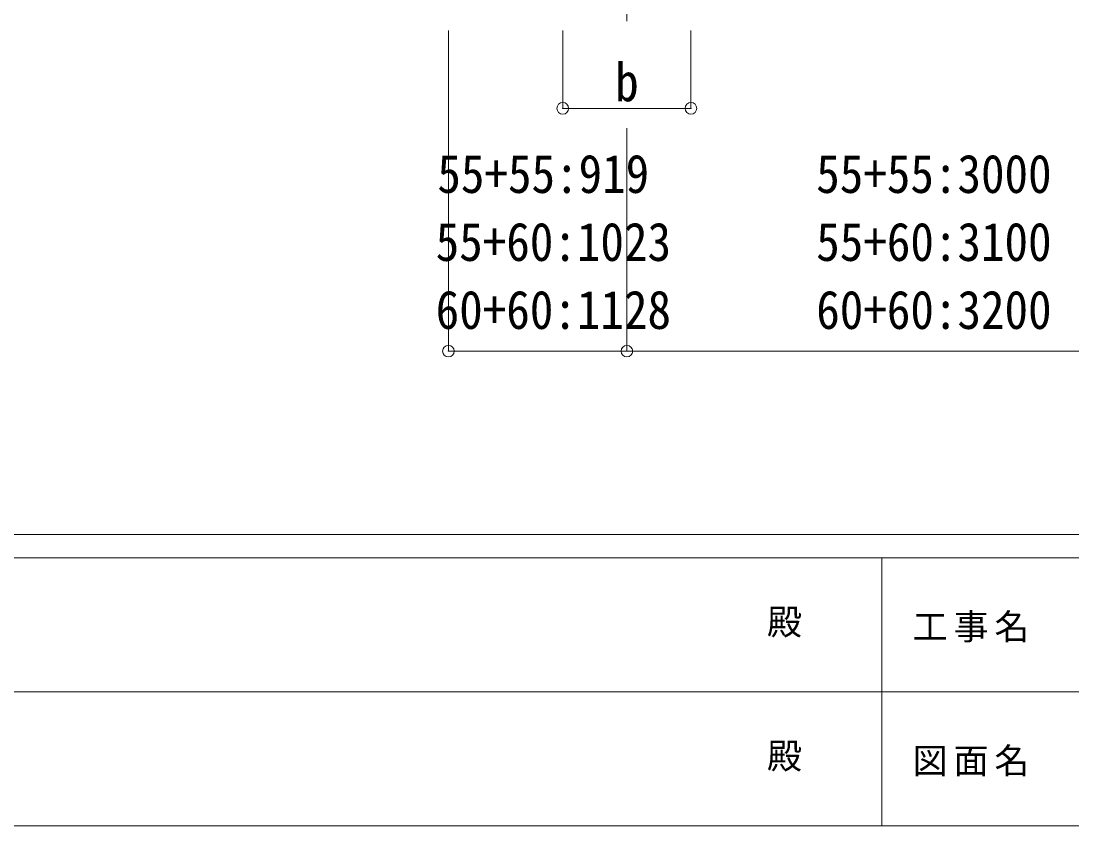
# Model space of a CAD drawing. Units: millimetres at full size, sheet at 1:60; details may follow other scales. Extents: x -16864 to 16864, y -11640 to 11640.
# Drawn here: x -5330 to 81, y -11640 to -7496 of the extents above; entities that cross this region are included whole.
import ezdxf
from ezdxf.enums import TextEntityAlignment as Align

# ---------------------------------------------------------------- set-up
doc = ezdxf.new("R2010")
doc.units = ezdxf.units.MM
doc.header["$LTSCALE"] = 60
doc.header["$PDMODE"] = 32
doc.header["$PDSIZE"] = 60
doc.linetypes.add('CHAIN1', pattern=[8, 5, -1, 1, -1])
for name, color, linetype, lineweight in [('0-1_Defpoints', 7, 'CHAIN1', 9), ('0-8_TABLE1', 6, 'Continuous', 9), ('F-0', 7, 'Continuous', 9)]:
    doc.layers.add(name, color=color, linetype=linetype, lineweight=lineweight)
doc.styles.add('ＭＳ ゴシック', font='')
doc.styles.get('ＭＳ ゴシック').set_extended_font_data('MS Gothic')

msp = doc.modelspace()

# ---------------------------------------------------------------- linework, layer by layer
at = {"layer": '0-1_Defpoints'}
msp.add_line((-2210.47, -7196.68), (-2210.47, -7545.68), dxfattribs=at)
at = {"layer": '0-8_TABLE1'}
for p, q in [((-3129, -9195.68), (-3129, -7545.68)), ((-2540.47, -7945.68), (-2540.47, -7545.68)), ((-1880.47, -7945.68), (-1880.47, -7545.68)), ((-2540.47, -7945.68), (-1880.47, -7945.68)), ((-2210.47, -9195.68), (-2210.47, -8047.68))]:
    msp.add_line(p, q, dxfattribs=at)
msp.add_lwpolyline([(7709.93, -9195.68), (6789.53, -9195.68), (3789.53, -9195.68), (789.53, -9195.68), (-2210.47, -9195.68), (-3129, -9195.68)], dxfattribs=at)
for p in [(-2540.47, -7945.68), (-1880.47, -7945.68), (-3129, -9195.68), (-2210.47, -9195.68)]:
    msp.add_point(p, dxfattribs=at)
at = {"layer": 'F-0', "color": 5, "lineweight": 5}
for p, q in [((-16864.12, -10140), (16015.88, -10140)), ((-16864.12, -10260), (10682.37, -10260)), ((-897.63, -10260), (-897.63, -11640)), ((-6897.63, -10950), (5402.37, -10950)), ((-16864.12, -11640), (16015.88, -11640))]:
    msp.add_line(p, q, dxfattribs=at)

# ---------------------------------------------------------------- texts
at = {"layer": '0-8_TABLE1', "color": 7, "style": 'ＭＳ ゴシック', "width": 0.9}
for s, p in [('b', (-2270.47, -7968.18)), ('55+55:919', (-3185.99, -8440.68)), ('55+55:3000', (-1235.47, -8440.68)), ('55+60:1023', (-3194.74, -8790.68)), ('55+60:3100', (-1235.47, -8790.68)), ('60+60:1128', (-3194.74, -9140.68)), ('60+60:3200', (-1235.47, -9140.68))]:
    msp.add_text(s, height=197.9, dxfattribs=at).set_placement(p, align=Align.BOTTOM_LEFT)
at = {"layer": 'F-0', "style": 'ＭＳ ゴシック'}
for p in [(-1489.06, -10695), (-1489.06, -11385)]:
    msp.add_text('殿', height=132, dxfattribs=at).set_placement(p, align=Align.BOTTOM_LEFT)
at = {"layer": 'F-0', "char_height": 132, "attachment_point": 7, "style": 'ＭＳ ゴシック'}
for s, insert in [('\\T1.17;工事名', (-739.42, -10695)), ('\\T1.17;図面名', (-739.42, -11385))]:
    msp.add_mtext(s, dxfattribs=dict(at, insert=insert))

doc.saveas('drawing.dxf')
